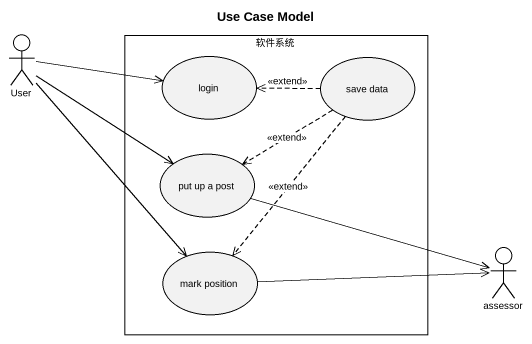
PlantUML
@startuml
title Use Case Model
actor User
rectangle 软件系统 {
  usecase login
  usecase "save data" as save_data
  usecase "put up a post" as put_up_a_post
  usecase "mark position" as mark_position
}
actor assessor
User -right-> login
User -right-> put_up_a_post
User --> mark_position
save_data .left.> login : <<extend>>
save_data ..> put_up_a_post : <<extend>>
save_data ..> mark_position : <<extend>>
put_up_a_post -right-> assessor
mark_position -right-> assessor
@enduml
